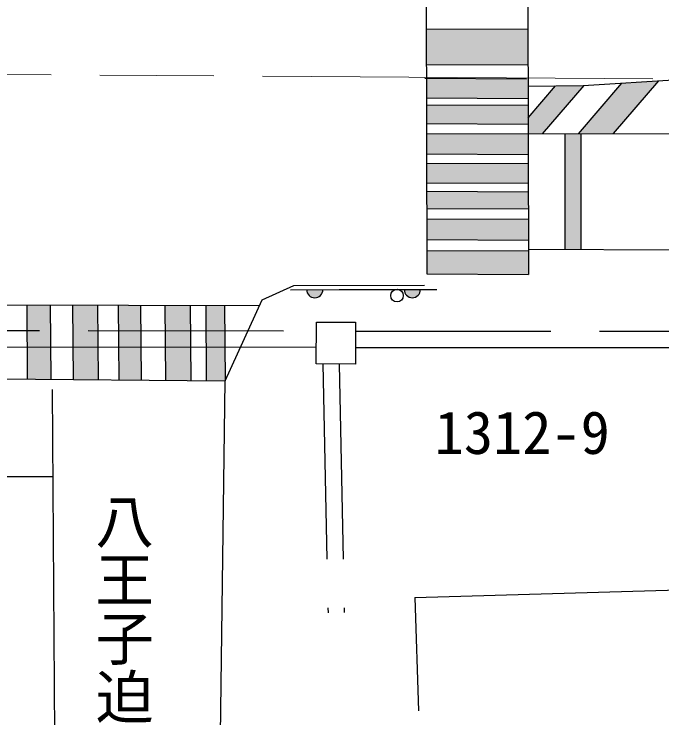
# Model space of a CAD drawing. Units: millimetres, scale not verified. Extents: x -55602354 to 84056675, y -218924267 to 380000.
# Drawn here: x 218225 to 238146, y 255130 to 276770 of the extents above; entities that cross this region are included whole.
import ezdxf
from ezdxf.enums import TextEntityAlignment as Align

# ---------------------------------------------------------------- set-up
doc = ezdxf.new("R2010")
doc.units = ezdxf.units.MM
doc.header["$LTSCALE"] = 1000
doc.linetypes.add('CHAIN', pattern=[18.5, 12, -1.5, 3.5, -1.5])
doc.linetypes.add('DASHED', pattern=[7.5, 6, -1.5])
for name, color, linetype, lineweight in [('M-BGD', 7, 'Continuous', 25), ('M-BMK', 2, 'CHAIN', 13), ('M-STR-STRC', 7, 'Continuous', 25)]:
    doc.layers.add(name, color=color, linetype=linetype, lineweight=lineweight)
doc.layers.add('M-BMK-HTXT', color=7, linetype='Continuous')
doc.styles.add('@ＭＳ ゴシック', font='')
doc.styles.add('ＭＳ ゴシック', font='')
doc.styles.get('@ＭＳ ゴシック').set_extended_font_data('@MS Gothic')
doc.styles.get('ＭＳ ゴシック').set_extended_font_data('MS Gothic')

msp = doc.modelspace()

# ---------------------------------------------------------------- hatches: boundary and pattern name
at = {"layer": 'M-BGD'}
for points in [[(227721, 268298), (227221, 268298), (227221, 268293), (227221, 268289), (227221, 268285), (227222, 268280), (227222, 268276), (227222, 268272), (227223, 268267), (227223, 268263), (227224, 268259), (227225, 268254), (227226, 268250), (227227, 268246), (227227, 268242), (227228, 268237), (227230, 268233), (227231, 268229), (227232, 268225), (227233, 268221), (227235, 268216), (227236, 268212), (227238, 268208), (227239, 268204), (227241, 268200), (227243, 268196), (227245, 268192), (227246, 268188), (227248, 268184), (227250, 268180), (227252, 268177), (227255, 268173), (227257, 268169), (227259, 268165), (227261, 268162), (227264, 268158), (227266, 268154), (227269, 268151), (227271, 268147), (227274, 268144), (227277, 268141), (227280, 268137), (227282, 268134), (227285, 268131), (227288, 268127), (227291, 268124), (227294, 268121), (227297, 268118), (227301, 268115), (227304, 268112), (227307, 268109), (227310, 268106), (227314, 268104), (227317, 268101), (227321, 268098), (227324, 268096), (227328, 268093), (227331, 268091), (227335, 268088), (227339, 268086), (227342, 268084), (227346, 268081), (227350, 268079), (227354, 268077), (227358, 268075), (227362, 268073), (227366, 268071), (227370, 268070), (227374, 268068), (227378, 268066), (227382, 268065), (227386, 268063), (227390, 268062), (227394, 268060), (227398, 268059), (227402, 268058), (227407, 268057), (227411, 268055), (227415, 268054), (227419, 268053), (227424, 268053), (227428, 268052), (227432, 268051), (227436, 268050), (227441, 268050), (227445, 268049), (227449, 268049), (227454, 268049), (227458, 268048), (227462, 268048), (227467, 268048), (227471, 268048), (227476, 268048), (227480, 268048), (227484, 268048), (227489, 268049), (227493, 268049), (227497, 268049), (227502, 268050), (227506, 268051), (227510, 268051), (227515, 268052), (227519, 268053), (227523, 268054), (227527, 268055), (227532, 268056), (227536, 268057), (227540, 268058), (227544, 268059), (227548, 268060), (227553, 268062), (227557, 268063), (227561, 268065), (227565, 268066), (227569, 268068), (227573, 268070), (227577, 268072), (227581, 268073), (227585, 268075), (227589, 268077), (227592, 268080), (227596, 268082), (227600, 268084), (227604, 268086), (227607, 268089), (227611, 268091), (227615, 268093), (227618, 268096), (227622, 268099), (227625, 268101), (227629, 268104), (227632, 268107), (227635, 268110), (227638, 268112), (227642, 268115), (227645, 268118), (227648, 268121), (227651, 268125), (227654, 268128), (227657, 268131), (227660, 268134), (227663, 268138), (227665, 268141), (227668, 268144), (227671, 268148), (227673, 268151), (227676, 268155), (227678, 268158), (227681, 268162), (227683, 268166), (227685, 268169), (227688, 268173), (227690, 268177), (227692, 268181), (227694, 268185), (227696, 268189), (227698, 268193), (227699, 268197), (227701, 268201), (227703, 268205), (227704, 268209), (227706, 268213), (227707, 268217), (227709, 268221), (227710, 268225), (227711, 268229), (227713, 268234), (227714, 268238), (227715, 268242), (227716, 268246), (227716, 268251), (227717, 268255), (227718, 268259), (227719, 268263), (227719, 268268), (227720, 268272), (227720, 268276), (227720, 268281), (227721, 268285), (227721, 268290), (227721, 268294)], [(230721, 268301), (230221, 268300), (230221, 268296), (230221, 268292), (230221, 268287), (230222, 268283), (230222, 268279), (230222, 268274), (230223, 268270), (230223, 268266), (230224, 268261), (230225, 268257), (230226, 268253), (230227, 268249), (230227, 268244), (230228, 268240), (230230, 268236), (230231, 268232), (230232, 268227), (230233, 268223), (230235, 268219), (230236, 268215), (230238, 268211), (230239, 268207), (230241, 268203), (230243, 268199), (230245, 268195), (230246, 268191), (230248, 268187), (230250, 268183), (230252, 268179), (230255, 268176), (230257, 268172), (230259, 268168), (230261, 268164), (230264, 268161), (230266, 268157), (230269, 268154), (230271, 268150), (230274, 268147), (230277, 268143), (230280, 268140), (230282, 268137), (230285, 268133), (230288, 268130), (230291, 268127), (230294, 268124), (230297, 268121), (230301, 268118), (230304, 268115), (230307, 268112), (230310, 268109), (230314, 268106), (230317, 268104), (230321, 268101), (230324, 268098), (230328, 268096), (230331, 268093), (230335, 268091), (230339, 268089), (230342, 268086), (230346, 268084), (230350, 268082), (230354, 268080), (230358, 268078), (230362, 268076), (230366, 268074), (230370, 268072), (230374, 268071), (230378, 268069), (230382, 268067), (230386, 268066), (230390, 268064), (230394, 268063), (230398, 268062), (230402, 268060), (230407, 268059), (230411, 268058), (230415, 268057), (230419, 268056), (230424, 268055), (230428, 268054), (230432, 268054), (230436, 268053), (230441, 268053), (230445, 268052), (230449, 268052), (230454, 268051), (230458, 268051), (230462, 268051), (230467, 268051), (230471, 268051), (230476, 268051), (230480, 268051), (230484, 268051), (230489, 268051), (230493, 268052), (230497, 268052), (230502, 268053), (230506, 268053), (230510, 268054), (230515, 268055), (230519, 268055), (230523, 268056), (230527, 268057), (230532, 268058), (230536, 268059), (230540, 268060), (230544, 268062), (230548, 268063), (230553, 268064), (230557, 268066), (230561, 268067), (230565, 268069), (230569, 268071), (230573, 268072), (230577, 268074), (230581, 268076), (230585, 268078), (230589, 268080), (230592, 268082), (230596, 268084), (230600, 268087), (230604, 268089), (230607, 268091), (230611, 268094), (230615, 268096), (230618, 268099), (230622, 268101), (230625, 268104), (230629, 268107), (230632, 268109), (230635, 268112), (230638, 268115), (230642, 268118), (230645, 268121), (230648, 268124), (230651, 268127), (230654, 268130), (230657, 268134), (230660, 268137), (230663, 268140), (230665, 268144), (230668, 268147), (230671, 268150), (230673, 268154), (230676, 268158), (230678, 268161), (230681, 268165), (230683, 268168), (230685, 268172), (230688, 268176), (230690, 268180), (230692, 268184), (230694, 268187), (230696, 268191), (230698, 268195), (230699, 268199), (230701, 268203), (230703, 268207), (230704, 268211), (230706, 268215), (230707, 268220), (230709, 268224), (230710, 268228), (230711, 268232), (230713, 268236), (230714, 268240), (230715, 268245), (230716, 268249), (230716, 268253), (230717, 268258), (230718, 268262), (230719, 268266), (230719, 268270), (230720, 268275), (230720, 268279), (230720, 268283), (230721, 268288), (230721, 268292), (230721, 268297)]]:
    msp.add_hatch(color=256, dxfattribs=at).paths.add_polyline_path(points)
at = {"layer": 'M-STR-STRC'}
for points in [[(-55594916, -215317041, 1), (-55594610, -215317070, 1), (-55594305, -215317098, 1), (-55580797, -215307366, 0.41421), (-55580889, -215307431, 0.41421), (-55580745, -215307064, 0.41421), (-55580837, -215307129, 0.41421), (-55580692, -215306761, 0.41421), (-55580785, -215306827, 0.41421), (-55566345, -215305448, 1), (-55566384, -215305752, 1), (-55566423, -215306056, 1), (-55597548, -215332337, 0.41421), (-55597635, -215332409, 0.41421), (-55597517, -215332032, 0.41421), (-55597604, -215332103, 0.41421), (-55597486, -215331727, 0.41421), (-55597573, -215331798, 0.41421), (-55585677, -215342470, 0.41421), (-55585743, -215342562, 0.41421), (-55585726, -215342167, 0.41421), (-55585792, -215342259, 0.41421), (-55585774, -215341865, 0.41421), (-55585841, -215341956, 0.41421), (-55571762, -215344566, 1), (-55571732, -215344261, 1), (-55571703, -215343956, 1), (-55559075, -215335789, 1), (-55559380, -215335758, 1), (-55559685, -215335727, 1), (-55555688, -215322973, 1), (-55555727, -215323277, 1), (-55555767, -215323581, 1), (-55393271, -215354691, 1), (-55393233, -215354387, 1), (-55393196, -215354083, 1), (-55410449, -215351682, 1), (-55410411, -215351378, 1), (-55410374, -215351073, 1), (-55407336, -215338454, 1), (-55407557, -215338427, 1), (-55407777, -215338399, 1), (-55271677, -215370690, 1), (-55271982, -215370659, 1), (-55272287, -215370628, 1), (-55266346, -215358322, 1), (-55266377, -215358627, 1), (-55266407, -215358932, 1), (-55289179, -215367259, 1), (-55289140, -215366955, 1), (-55289100, -215366651, 1), (571140, 349427, -0.39598), (571140, 349427), (571140, 348155), (571851, 348154), (573112, 350484, 0.38568), (573112, 350484)], [(234024, 275209), (234021, 276306), (230899, 276321), (230902, 275223)], [(234027, 274178), (234025, 274809), (230903, 274829), (230903, 274796), (230905, 274193)], [(238047, 274717), (236917, 274649), (235585, 273093), (235655, 273093), (236659, 273095)], [(235750, 274579), (235726, 274578), (234873, 274563), (234028, 273576), (234029, 273390), (234030, 273090), (234477, 273091)], [(234029, 273390), (234027, 273965), (230905, 273980), (230907, 273404)], [(234031, 272457), (234030, 273085), (230908, 273099), (230909, 272472)], [(235655, 269538), (235655, 273093), (235585, 273093), (235162, 273092), (235162, 269540)], [(234034, 271571), (234032, 272174), (230910, 272189), (230912, 271586)], [(234036, 270780), (234035, 271307), (230912, 271321), (230914, 270795)], [(234039, 269824), (234037, 270461), (230915, 270476), (230916, 269838)], [(234041, 268765), (234039, 269489), (230917, 269504), (230919, 268780)], [(219351, 265541), (219331, 267827), (218612, 267828), (218632, 265547)], [(220810, 265528), (220790, 267824), (220022, 267825), (220042, 265535)], [(222137, 265517), (222117, 267822), (221430, 267823), (221450, 265523)], [(223659, 265504), (223639, 267819), (222856, 267820), (222876, 265510)], [(224718, 265494), (224698, 267817), (224116, 267818), (224136, 265499)]]:
    msp.add_hatch(color=256, dxfattribs=at).paths.add_polyline_path(points)

# ---------------------------------------------------------------- linework, layer by layer
at = {"layer": 'M-BGD'}
for p, q in [((226830, 268423), (230843, 268433)), ((226721, 268297), (228221, 268299)), ((228221, 268299), (229721, 268300)), ((229721, 268300), (231221, 268301)), ((227518, 266014), (227524, 267303)), ((227524, 267303), (228727, 267297)), ((228727, 267297), (228721, 266008)), ((213004, 266541), (227520, 266533)), ((228723, 266522), (241705, 266522)), ((228721, 266008), (227518, 266014)), ((230553, 258832), (241908, 259167)), ((230553, 258832), (230656, 255346))]:
    msp.add_line(p, q, dxfattribs=at)
at = {"layer": 'M-BGD', "linetype": 'DASHED'}
for p, q in [((213007, 267041), (227523, 267033)), ((228726, 267022), (241708, 267022)), ((227719, 266013), (227880, 258362)), ((228219, 266010), (228380, 258372))]:
    msp.add_line(p, q, dxfattribs=at)
at = {"layer": 'M-BGD'}
msp.add_circle((230000, 268115), 194, dxfattribs=at)
for centre in [(227471, 268298), (230471, 268301)]:
    msp.add_arc(centre, 250, 180.0508, 0.0508, dxfattribs=at)
at = {"layer": 'M-BMK'}
msp.add_line((274861, 274543), (176621, 275182), dxfattribs=at)
at = {"layer": 'M-STR-STRC'}
for p, q in [((230885, 281369), (230919, 268780)), ((234007, 281355), (234041, 268765)), ((230899, 276321), (234021, 276306)), ((235726, 274578), (253222, 275629)), ((230902, 275223), (234024, 275209)), ((230854, 274796), (233977, 274781)), ((235585, 273093), (236917, 274649)), ((236659, 273095), (238047, 274717)), ((234028, 273576), (234873, 274563)), ((234030, 274549), (235726, 274578)), ((234477, 273091), (235750, 274579)), ((230905, 274193), (234027, 274178)), ((230905, 273980), (234027, 273965)), ((230907, 273404), (234029, 273390)), ((230908, 273099), (234030, 273085)), ((234030, 273090), (272558, 273161)), ((235162, 273092), (235162, 269540)), ((235655, 273093), (235655, 269538)), ((230909, 272472), (234031, 272457)), ((230910, 272189), (234032, 272174)), ((230912, 271586), (234034, 271571)), ((230912, 271321), (234035, 271307)), ((230914, 270795), (234036, 270780)), ((230915, 270476), (234037, 270461)), ((230916, 269838), (234039, 269824)), ((230917, 269504), (234039, 269489)), ((234039, 269545), (278393, 269350)), ((230919, 268780), (234041, 268765)), ((225854, 267986), (226830, 268423)), ((224718, 265494), (225854, 267986)), ((214420, 267836), (225776, 267815)), ((218612, 267828), (218632, 265547)), ((219331, 267827), (219351, 265541)), ((220022, 267825), (220042, 265535)), ((220790, 267824), (220810, 265528)), ((221430, 267823), (221450, 265523)), ((222117, 267822), (222137, 265517)), ((222856, 267820), (222876, 265510)), ((223639, 267819), (223659, 265504)), ((224116, 267818), (224136, 265499)), ((224698, 267817), (224718, 265494)), ((214128, 265586), (224718, 265494)), ((224540, 252191), (224718, 265494)), ((219507, 250545), (219404, 265233)), ((215958, 262557), (219423, 262557))]:
    msp.add_line(p, q, dxfattribs=at)

# ---------------------------------------------------------------- texts
at = {"layer": 'M-BMK-HTXT', "style": 'ＭＳ ゴシック'}
msp.add_text('1312-9', height=1320, dxfattribs=at).set_placement((231157, 262850), align=Align.BOTTOM_LEFT)
at = {"layer": 'M-BMK-HTXT', "style": '@ＭＳ ゴシック'}
msp.add_text('八王子迫戸線', height=1320, rotation=270, dxfattribs=at).set_placement((220546, 262095), align=Align.BOTTOM_LEFT)

doc.saveas('drawing.dxf')
